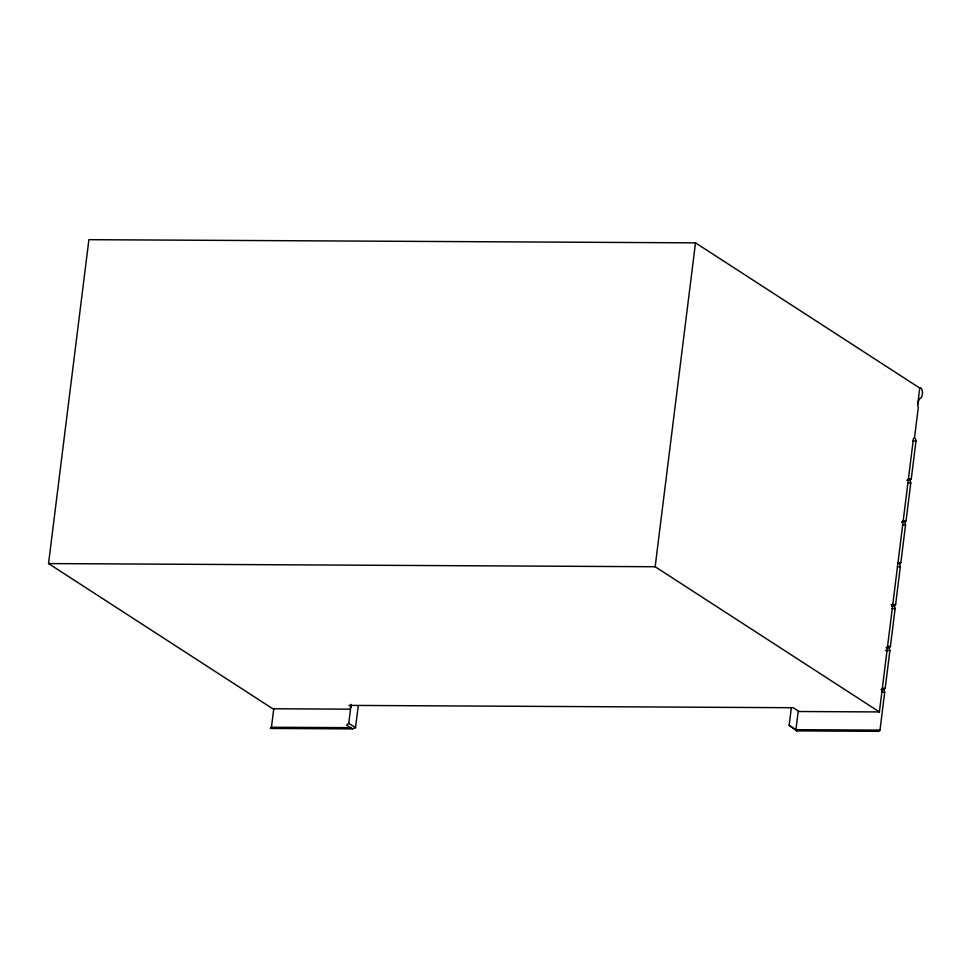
<?xml version="1.0" encoding="UTF-8"?>
<svg xmlns="http://www.w3.org/2000/svg" width="971" height="971" viewBox="0 0 971 971"><rect width="100%" height="100%" fill="white"/><g stroke="black" fill="none" stroke-linecap="round" stroke-linejoin="round"><path stroke-width="1.46" d="M350.41 709.17L272.79 708.769L48.55 563.568L88.895 239.679L695.503 242.847L919.731 388.048A5.049 2.185 -89.7 0 1 922.389 391.653A5.049 2.185 -89.7 0 1 920.787 397.831A9.819 4.236 -89.7 0 0 917.656 404.749L918.299 407.419L914.597 437.156L913.432 438.661L879.386 711.937L799.157 711.512L793.295 707.713L349.026 705.395L351.368 706.912M358.238 705.844L355.52 727.692L352.437 728.881L270.339 728.456L271.455 727.255L273.822 708.32M352.437 728.881L346.562 725.082L348.759 723.31L351.114 704.376M879.386 711.937L655.158 566.736L695.503 242.847M886.28 647.827L889.254 647.851L889.897 650.521L885.188 688.378L884.059 689.58L884.702 692.262L879.993 730.119L878.864 731.321L796.766 730.896L789.156 725.301L791.329 707.823M798.283 710.76L795.929 729.682L796.766 730.896M917.656 404.749L919.731 388.048M886.292 647.669L889.278 647.693L890.407 646.492L895.116 608.635L894.473 605.953L891.487 605.94M891.512 605.783L894.497 605.795L895.626 604.593L900.335 566.736L899.692 564.054M899.716 563.896L900.845 562.695L905.555 524.838L904.911 522.155L901.925 522.143M901.95 521.985L904.936 521.997L906.064 520.796L910.774 482.939L910.13 480.257L907.145 480.244M907.169 480.087L910.155 480.099L911.284 478.897L915.993 441.052L915.35 438.37M912.995 441.028L915.993 441.052M908.273 478.885L911.284 478.897M907.776 482.927L910.774 482.939M903.054 520.784L906.064 520.796M902.557 524.826L905.555 524.838M897.835 562.682L900.845 562.695M897.338 566.724L900.335 566.736M48.55 563.568L655.158 566.736M891.123 604.569L895.626 604.593M892.118 608.611L895.116 608.635M887.397 646.468L890.407 646.492M885.394 650.509L889.897 650.521M882.178 688.366L885.188 688.378M881.073 689.568L884.059 689.58M881.704 692.25L884.702 692.262M879.993 730.119L795.929 729.682L789.156 725.301M271.455 727.255L351.017 727.667M348.759 723.31L355.52 727.692"/></g></svg>
